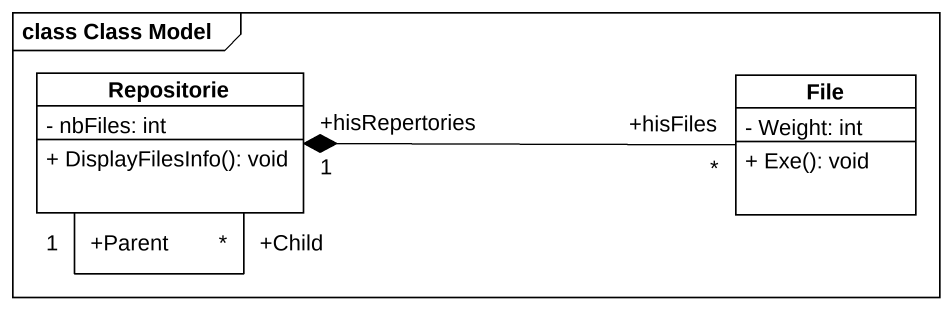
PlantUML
@startuml
mainframe class Class Model
hide circle
hide empty members
skinparam classAttributeIconSize 0
class Repositorie {
  - nbFiles: int
  + DisplayFilesInfo(): void
}
class "File" as File_ {
  - Weight: int
  + Exe(): void
}
Repositorie "+Parent\n1" -- "+Child\n*" Repositorie
File_ "+hisFiles\n*" -left-* "+hisRepertories\n1" Repositorie
@enduml
